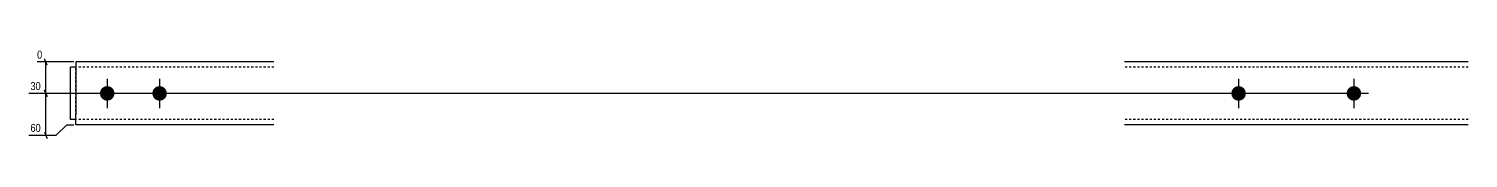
# Model space of a CAD drawing. Header units: millimetres. Extents: x 5 to 17724, y -8 to 412.
# Drawn here: x 8202 to 9576, y 5 to 91 of the extents above; entities that cross this region are included whole.
import ezdxf

# ---------------------------------------------------------------- set-up
doc = ezdxf.new("R2010")
doc.units = ezdxf.units.MM
doc.linetypes.add('DXK_LINE_DOT2', pattern=[3.9198, 1.9599, -1.9599])
doc.layers.add('MÅLSÆTNING', color=7, linetype='Continuous')
doc.layers.add('STÅL', color=7, linetype='Continuous')
doc.styles.add('Arial Narrow', font='ARIALN.TTF', dxfattribs={"height": 0.2})

msp = doc.modelspace()

# ---------------------------------------------------------------- hatches: boundary and pattern name
at = {"layer": 'STÅL', "linetype": 'Continuous'}
for color, points in [(4, [(8277.2, 40.8, -1), (8277.2, 54.8, -1)]), (4, [(8327.2, 40.8, -1), (8327.2, 54.8, -1)]), (96, [(9356.5, 40.8, -1), (9356.5, 54.8, -1)]), (96, [(9466.5, 40.8, -1), (9466.5, 54.8, -1)])]:
    msp.add_hatch(color=color, dxfattribs=at).paths.add_polyline_path(points)

# ---------------------------------------------------------------- linework, layer by layer
at = {"layer": 'MÅLSÆTNING', "color": 7, "linetype": 'Continuous'}
for p, q in [((8245.2, 77.8), (8210.3, 77.8)), ((8219.8, 74.8), (8217.4, 80.8)), ((9464.5, 47.8), (8202.5, 47.8)), ((8219.8, 44.8), (8217.4, 50.8)), ((8218.6, 7.8), (8218.6, 47.8)), ((8228.6, 7.8), (8238.6, 17.8)), ((8238.6, 17.8), (8245.2, 17.8)), ((8202.5, 7.8), (8228.6, 7.8)), ((8217.4, 10.8), (8219.8, 4.8))]:
    msp.add_line(p, q, dxfattribs=at)
at = {"layer": 'STÅL', "color": 2, "linetype": 'Continuous'}
for p, q in [((8247.2, 72.8), (8242.2, 72.8)), ((8242.2, 23.8), (8242.2, 72.8)), ((8436.2, 77.8), (8247.2, 77.8)), ((8247.2, 77.8), (8247.2, 27.8)), ((9575.5, 77.8), (9247.5, 77.8)), ((8247.2, 20.7), (8247.2, 27.8)), ((8242.2, 23), (8242.2, 23.8)), ((8242.2, 22.8), (8242.2, 23)), ((8247.2, 22.8), (8242.2, 22.8)), ((8247.2, 18.6), (8247.2, 20.7)), ((8247.2, 17.8), (8247.2, 18.6)), ((8436.2, 17.8), (8247.2, 17.8)), ((9575.5, 17.8), (9247.5, 17.8))]:
    msp.add_line(p, q, dxfattribs=at)
at = {"layer": 'STÅL', "color": 7, "linetype": 'DXK_LINE_DOT2'}
for p, q in [((8247.2, 22.8), (8247.2, 72.8)), ((8436.2, 72.8), (8247.2, 72.8)), ((9575.5, 72.8), (9247.5, 72.8)), ((8242.2, 23.8), (8242.2, 23)), ((8242.2, 23), (8242.2, 22.8)), ((8436.2, 22.8), (8247.2, 22.8)), ((8247.2, 20.7), (8247.2, 22.8)), ((9575.5, 22.8), (9247.5, 22.8))]:
    msp.add_line(p, q, dxfattribs=at)
at = {"layer": 'STÅL', "color": 4, "linetype": 'Continuous'}
for p, q in [((8277.2, 61.8), (8277.2, 33.8)), ((8327.2, 61.8), (8327.2, 33.8)), ((8291.2, 47.8), (8263.2, 47.8)), ((8341.2, 47.8), (8313.2, 47.8))]:
    msp.add_line(p, q, dxfattribs=at)
at = {"layer": 'STÅL', "color": 96, "linetype": 'Continuous'}
for p, q in [((9356.5, 61.8), (9356.5, 33.8)), ((9466.5, 61.8), (9466.5, 33.8)), ((9370.5, 47.8), (9342.5, 47.8)), ((9480.5, 47.8), (9452.5, 47.8))]:
    msp.add_line(p, q, dxfattribs=at)

# ---------------------------------------------------------------- next in the draw order: wipeouts: each hides what was drawn before it
at = {"color": 0, "linetype": 'Continuous'}
for points in [[(8215.3, 49.4), (8215.3, 60.6), (8202.4, 60.6), (8202.4, 49.4)], [(8215.3, 9.4), (8215.3, 20.6), (8202.4, 20.6), (8202.4, 9.4)]]:
    msp.add_wipeout(points, dxfattribs=at).dxf.layer = 'MÅLSÆTNING'

# ---------------------------------------------------------------- next in the draw order: linework, layer by layer
at = {"layer": 'MÅLSÆTNING', "color": 7, "linetype": 'Continuous'}
for p, q in [((8218.6, 47.8), (8218.6, 77.8)), ((9464.5, 47.8), (8202.5, 47.8)), ((8217.4, 50.8), (8219.8, 44.8))]:
    msp.add_line(p, q, dxfattribs=at)

# ---------------------------------------------------------------- next in the draw order: texts
at = {"layer": 'MÅLSÆTNING', "color": 3, "linetype": 'Continuous', "style": 'Arial Narrow'}
for s, p in [('30', (8204, 51)), ('60', (8204, 11))]:
    msp.add_text(s, height=7.64, dxfattribs=at).set_placement(p)

# ---------------------------------------------------------------- next in the draw order: wipeouts: each hides what was drawn before it
at = {"color": 0, "linetype": 'Continuous'}
msp.add_wipeout([(8216.8, 79.4), (8216.8, 90.6), (8208.7, 90.6), (8208.7, 79.4)], dxfattribs=at).dxf.layer = 'MÅLSÆTNING'

# ---------------------------------------------------------------- next in the draw order: texts
at = {"layer": 'MÅLSÆTNING', "color": 3, "linetype": 'Continuous', "style": 'Arial Narrow'}
msp.add_text('0', height=7.64, dxfattribs=at).set_placement((8210.3, 81))

doc.saveas('drawing.dxf')
